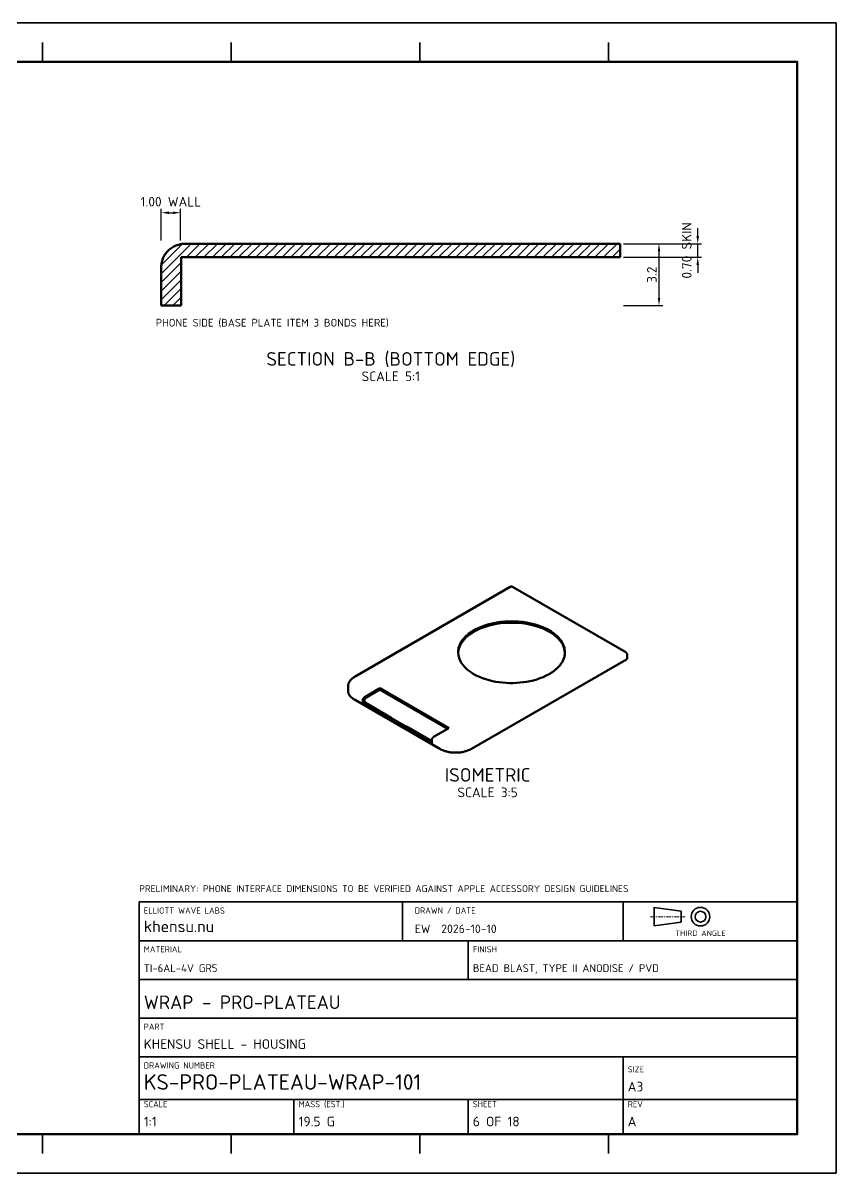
# Model space of a CAD drawing. Header units: millimetres. Extents: x 0 to 420, y 0 to 297.
# Drawn here: x 210 to 420, y 0 to 297 of the extents above; entities that cross this region are included whole.
import ezdxf
from ezdxf.enums import TextEntityAlignment as Align

# ---------------------------------------------------------------- set-up
doc = ezdxf.new("R2010")
doc.units = ezdxf.units.MM
doc.header["$LTSCALE"] = 0.4
doc.linetypes.add('CENTER', pattern=[5.08, 3.175, -0.635, 0.635, -0.635])
for name, color, linetype, lineweight in [('BORDER', 7, 'CONTINUOUS', 70), ('CENTER', 1, 'CENTER', 18), ('DIM', 4, 'CONTINUOUS', 18), ('HATCH', 8, 'CONTINUOUS', 13), ('OUTLINE', 7, 'CONTINUOUS', 50), ('SECTION', 7, 'CONTINUOUS', 50), ('TEXT', 7, 'CONTINUOUS', 25), ('TITLE', 7, 'CONTINUOUS', 35)]:
    doc.layers.add(name, color=color, linetype=linetype, lineweight=lineweight)
doc.styles.add('KHENSU', font='isocpeur.ttf')
doc.dimstyles.new('KHENSU', dxfattribs={"dimtxt": 2.5, "dimasz": 2, "dimexe": 1, "dimexo": 0.8, "dimgap": 0.6, "dimtad": 1, "dimdsep": 46, "dimtxsty": 'KHENSU', "dimcen": -1.5, "dimclrd": 4, "dimclre": 4, "dimclrt": 7, "dimazin": 3, "dimtfac": 1, "dimtmove": 2, "dimatfit": 3})

msp = doc.modelspace()

# ---------------------------------------------------------------- hatches: boundary and pattern name
at = {"layer": 'HATCH'}
h = msp.add_hatch(dxfattribs=at)
h.set_pattern_fill('ANSI31', color=8, scale=0.5)
h.paths.add_polyline_path([(364.286, 240), (364.286, 239.162), (364.286, 238.324), (364.286, 237.486), (364.286, 236.647), (363.595, 236.5), (362.757, 236.5), (361.919, 236.5), (361.08, 236.5), (360.242, 236.5), (359.404, 236.5), (358.566, 236.5), (357.728, 236.5), (356.89, 236.5), (356.052, 236.5), (355.214, 236.5), (354.375, 236.5), (353.537, 236.5), (352.699, 236.5), (351.861, 236.5), (351.023, 236.5), (350.185, 236.5), (349.347, 236.5), (348.509, 236.5), (347.67, 236.5), (346.832, 236.5), (345.994, 236.5), (345.156, 236.5), (344.318, 236.5), (343.48, 236.5), (342.642, 236.5), (341.803, 236.5), (340.965, 236.5), (340.127, 236.5), (339.289, 236.5), (338.451, 236.5), (337.613, 236.5), (336.775, 236.5), (335.937, 236.5), (335.098, 236.5), (334.26, 236.5), (333.422, 236.5), (332.584, 236.5), (331.746, 236.5), (330.908, 236.5), (330.07, 236.5), (329.232, 236.5), (328.393, 236.5), (327.555, 236.5), (326.717, 236.5), (325.879, 236.5), (325.041, 236.5), (324.203, 236.5), (323.365, 236.5), (322.526, 236.5), (321.688, 236.5), (320.85, 236.5), (320.012, 236.5), (319.174, 236.5), (318.336, 236.5), (317.498, 236.5), (316.66, 236.5), (315.821, 236.5), (314.983, 236.5), (314.145, 236.5), (313.307, 236.5), (312.469, 236.5), (311.631, 236.5), (310.793, 236.5), (309.955, 236.5), (309.116, 236.5), (308.278, 236.5), (307.44, 236.5), (306.602, 236.5), (305.764, 236.5), (304.926, 236.5), (304.088, 236.5), (303.249, 236.5), (302.411, 236.5), (301.573, 236.5), (300.735, 236.5), (299.897, 236.5), (299.059, 236.5), (298.221, 236.5), (297.383, 236.5), (296.544, 236.5), (295.706, 236.5), (294.868, 236.5), (294.03, 236.5), (293.192, 236.5), (292.354, 236.5), (291.516, 236.5), (290.678, 236.5), (289.839, 236.5), (289.001, 236.5), (288.163, 236.5), (287.325, 236.5), (286.487, 236.5), (285.649, 236.5), (284.811, 236.5), (283.972, 236.5), (283.134, 236.5), (282.296, 236.5), (281.458, 236.5), (280.62, 236.5), (279.782, 236.5), (278.944, 236.5), (278.106, 236.5), (277.267, 236.5), (276.429, 236.5), (275.591, 236.5), (274.753, 236.5), (273.915, 236.5), (273.077, 236.5), (272.239, 236.5), (271.401, 236.5), (270.562, 236.5), (269.724, 236.5), (268.886, 236.5), (268.048, 236.5), (267.21, 236.5), (266.372, 236.5), (265.534, 236.5), (264.695, 236.5), (263.857, 236.5), (263.019, 236.5), (262.181, 236.5), (261.343, 236.5), (260.505, 236.5), (259.667, 236.5), (258.829, 236.5), (257.99, 236.5), (257.152, 236.5), (256.314, 236.5), (255.476, 236.5), (254.638, 236.5), (253.8, 236.5), (252.962, 236.5), (252.124, 236.5), (251.285, 236.5), (250.887, 236.061), (250.887, 235.222), (250.887, 234.384), (250.887, 233.546), (250.887, 232.708), (250.887, 231.87), (250.887, 231.032), (250.887, 230.194), (250.887, 229.355), (250.887, 228.517), (250.887, 227.679), (250.887, 226.841), (250.887, 226.003), (250.887, 225.165), (250.887, 224.327), (250.375, 224), (249.537, 224), (248.699, 224), (247.861, 224), (247.023, 224), (246.185, 224), (245.714, 224.368), (245.714, 225.206), (245.714, 226.044), (245.714, 226.882), (245.714, 227.72), (245.714, 228.559), (245.714, 229.397), (245.714, 230.235), (245.714, 231.073), (245.714, 231.911), (245.714, 232.749), (245.714, 233.587), (245.73, 234.425), (245.851, 235.254), (246.089, 236.057), (246.439, 236.817), (246.893, 237.521), (247.44, 238.155), (248.069, 238.708), (248.767, 239.17), (249.521, 239.535), (250.317, 239.797), (251.14, 239.952), (251.976, 240), (252.814, 240), (253.652, 240), (254.49, 240), (255.329, 240), (256.167, 240), (257.005, 240), (257.843, 240), (258.681, 240), (259.519, 240), (260.357, 240), (261.195, 240), (262.034, 240), (262.872, 240), (263.71, 240), (264.548, 240), (265.386, 240), (266.224, 240), (267.062, 240), (267.901, 240), (268.739, 240), (269.577, 240), (270.415, 240), (271.253, 240), (272.091, 240), (272.929, 240), (273.767, 240), (274.606, 240), (275.444, 240), (276.282, 240), (277.12, 240), (277.958, 240), (278.796, 240), (279.634, 240), (280.472, 240), (281.311, 240), (282.149, 240), (282.987, 240), (283.825, 240), (284.663, 240), (285.501, 240), (286.339, 240), (287.178, 240), (288.016, 240), (288.854, 240), (289.692, 240), (290.53, 240), (291.368, 240), (292.206, 240), (293.044, 240), (293.883, 240), (294.721, 240), (295.559, 240), (296.397, 240), (297.235, 240), (298.073, 240), (298.911, 240), (299.749, 240), (300.588, 240), (301.426, 240), (302.264, 240), (303.102, 240), (303.94, 240), (304.778, 240), (305.616, 240), (306.455, 240), (307.293, 240), (308.131, 240), (308.969, 240), (309.807, 240), (310.645, 240), (311.483, 240), (312.321, 240), (313.16, 240), (313.998, 240), (314.836, 240), (315.674, 240), (316.512, 240), (317.35, 240), (318.188, 240), (319.026, 240), (319.865, 240), (320.703, 240), (321.541, 240), (322.379, 240), (323.217, 240), (324.055, 240), (324.893, 240), (325.732, 240), (326.57, 240), (327.408, 240), (328.246, 240), (329.084, 240), (329.922, 240), (330.76, 240), (331.598, 240), (332.437, 240), (333.275, 240), (334.113, 240), (334.951, 240), (335.789, 240), (336.627, 240), (337.465, 240), (338.303, 240), (339.142, 240), (339.98, 240), (340.818, 240), (341.656, 240), (342.494, 240), (343.332, 240), (344.17, 240), (345.009, 240), (345.847, 240), (346.685, 240), (347.523, 240), (348.361, 240), (349.199, 240), (350.037, 240), (350.875, 240), (351.714, 240), (352.552, 240), (353.39, 240), (354.228, 240), (355.066, 240), (355.904, 240), (356.742, 240), (357.58, 240), (358.419, 240), (359.257, 240), (360.095, 240), (360.933, 240), (361.771, 240), (362.609, 240), (363.447, 240), (364.286, 240)])

# ---------------------------------------------------------------- linework, layer by layer
at = {"layer": 'BORDER'}
msp.add_lwpolyline([(20, 10), (410, 10), (410, 287), (20, 287)], close=True, dxfattribs=at)
at = {"layer": 'CENTER'}
msp.add_line((372, 66.2), (381, 66.2), dxfattribs=at)
at = {"layer": 'OUTLINE'}
for p, q in [((295.797, 128.258), (335.805, 151.356)), ((336.44, 151.356), (365.67, 134.48)), ((366.039, 133.88), (366.039, 132.9)), ((325.813, 109.532), (365.864, 132.656)), ((293.961, 125.577), (293.961, 124.597)), ((298.172, 122.502), (302.203, 124.829)), ((298.257, 122.894), (302.203, 125.172)), ((302.203, 124.829), (302.203, 125.172)), ((302.203, 125.172), (320.022, 114.884)), ((302.203, 124.829), (319.725, 114.713)), ((295.648, 122.245), (317.667, 109.532)), ((297.748, 122.012), (297.748, 121.327)), ((298.172, 122.502), (298.172, 121.572)), ((298.172, 121.572), (297.748, 121.327)), ((297.748, 121.327), (304.706, 117.309)), ((298.172, 121.572), (305.13, 117.554)), ((305.13, 117.554), (304.706, 117.309)), ((304.706, 117.236), (305.13, 117.481)), ((304.706, 117.236), (304.706, 117.309)), ((308.609, 114.982), (304.706, 117.236)), ((305.13, 117.481), (305.13, 117.554)), ((308.97, 115.264), (305.13, 117.481)), ((308.609, 115.056), (309.033, 115.301)), ((308.609, 115.056), (315.567, 111.039)), ((308.609, 115.056), (308.609, 114.982)), ((309.033, 115.301), (315.567, 111.529)), ((320.022, 114.884), (316.076, 112.606)), ((315.567, 111.039), (315.567, 111.725))]:
    msp.add_line(p, q, dxfattribs=at)
for points in [[(335.804, 151.356), (335.823, 151.366), (335.842, 151.376), (335.862, 151.385), (335.881, 151.393), (335.902, 151.4), (335.922, 151.407), (335.943, 151.413), (335.963, 151.419), (335.984, 151.424), (336.005, 151.429), (336.026, 151.433), (336.048, 151.436), (336.069, 151.439), (336.09, 151.441), (336.112, 151.442), (336.133, 151.442), (336.155, 151.441), (336.176, 151.439), (336.198, 151.436), (336.219, 151.433), (336.24, 151.429), (336.261, 151.424), (336.282, 151.419), (336.303, 151.413), (336.323, 151.407), (336.344, 151.4), (336.364, 151.393), (336.384, 151.385), (336.403, 151.376), (336.422, 151.366), (336.441, 151.356)], [(322.386, 134.505), (322.521, 135.617), (322.905, 136.67), (323.49, 137.627), (324.223, 138.476), (325.063, 139.22), (325.98, 139.867), (326.953, 140.426), (327.968, 140.906), (329.015, 141.312), (330.085, 141.651), (331.173, 141.928), (332.275, 142.146), (333.386, 142.307), (334.503, 142.413), (335.625, 142.466), (336.748, 142.466), (337.869, 142.413), (338.987, 142.307), (340.098, 142.146), (341.199, 141.928), (342.288, 141.651), (343.358, 141.312), (344.404, 140.906), (345.419, 140.426), (346.393, 139.867), (347.31, 139.22), (348.15, 138.476), (348.883, 137.627), (349.467, 136.67), (349.851, 135.617), (349.986, 134.505)], [(322.389, 134.333), (322.562, 135.429), (322.973, 136.46), (323.573, 137.394), (324.313, 138.223), (325.154, 138.949), (326.069, 139.58), (327.037, 140.126), (328.045, 140.595), (329.083, 140.993), (330.144, 141.325), (331.222, 141.596), (332.313, 141.809), (333.413, 141.967), (334.52, 142.071), (335.63, 142.123), (336.742, 142.123), (337.853, 142.071), (338.959, 141.967), (340.06, 141.809), (341.151, 141.596), (342.229, 141.325), (343.29, 140.993), (344.328, 140.595), (345.336, 140.126), (346.304, 139.58), (347.218, 138.949), (348.059, 138.223), (348.8, 137.394), (349.4, 136.46), (349.811, 135.429), (349.983, 134.333)], [(345.944, 128.871), (345.161, 128.452), (344.353, 128.082), (343.526, 127.758), (342.683, 127.476), (341.828, 127.234), (340.963, 127.03), (340.091, 126.863), (339.212, 126.731), (338.329, 126.634), (337.442, 126.571), (336.554, 126.54), (335.666, 126.543), (334.778, 126.579), (333.892, 126.648), (333.009, 126.751), (332.132, 126.889), (331.26, 127.062), (330.397, 127.273), (329.544, 127.521), (328.704, 127.81), (327.88, 128.143), (327.075, 128.521), (326.297, 128.948), (325.549, 129.429), (324.843, 129.967), (324.189, 130.568), (323.602, 131.235), (323.104, 131.97), (322.718, 132.769), (322.471, 133.622), (322.386, 134.505)], [(349.986, 134.505), (349.98, 134.271), (349.962, 134.037), (349.933, 133.805), (349.892, 133.574), (349.839, 133.346), (349.776, 133.12), (349.703, 132.898), (349.619, 132.679), (349.526, 132.464), (349.424, 132.254), (349.313, 132.047), (349.195, 131.845), (349.068, 131.648), (348.935, 131.455), (348.795, 131.267), (348.65, 131.084), (348.498, 130.906), (348.341, 130.732), (348.179, 130.563), (348.012, 130.398), (347.841, 130.238), (347.666, 130.083), (347.487, 129.932), (347.304, 129.785), (347.118, 129.642), (346.929, 129.504), (346.737, 129.37), (346.543, 129.239), (346.346, 129.113), (346.146, 128.99), (345.944, 128.871)], [(365.668, 134.482), (365.688, 134.47), (365.708, 134.457), (365.728, 134.444), (365.747, 134.429), (365.765, 134.415), (365.783, 134.399), (365.801, 134.384), (365.818, 134.367), (365.835, 134.351), (365.851, 134.333), (365.867, 134.316), (365.882, 134.297), (365.897, 134.279), (365.911, 134.26), (365.924, 134.24), (365.937, 134.22), (365.949, 134.2), (365.961, 134.179), (365.972, 134.158), (365.982, 134.136), (365.991, 134.115), (366, 134.093), (366.007, 134.07), (366.014, 134.048), (366.02, 134.025), (366.026, 134.002), (366.03, 133.978), (366.034, 133.955), (366.037, 133.931), (366.038, 133.908), (366.039, 133.884)], [(365.864, 132.656), (365.872, 132.661), (365.881, 132.666), (365.89, 132.672), (365.898, 132.677), (365.906, 132.683), (365.915, 132.689), (365.923, 132.695), (365.931, 132.702), (365.938, 132.708), (365.946, 132.715), (365.953, 132.722), (365.961, 132.729), (365.968, 132.736), (365.975, 132.744), (365.981, 132.752), (365.987, 132.76), (365.994, 132.768), (365.999, 132.776), (366.005, 132.785), (366.01, 132.794), (366.015, 132.803), (366.019, 132.812), (366.023, 132.821), (366.027, 132.831), (366.03, 132.84), (366.033, 132.85), (366.035, 132.86), (366.037, 132.87), (366.038, 132.88), (366.039, 132.89), (366.039, 132.9)], [(293.961, 125.577), (293.963, 125.686), (293.971, 125.796), (293.983, 125.905), (294.001, 126.014), (294.023, 126.121), (294.05, 126.228), (294.082, 126.333), (294.118, 126.437), (294.158, 126.539), (294.202, 126.639), (294.251, 126.738), (294.303, 126.835), (294.359, 126.929), (294.418, 127.022), (294.481, 127.112), (294.547, 127.2), (294.615, 127.286), (294.686, 127.37), (294.76, 127.451), (294.836, 127.53), (294.915, 127.607), (294.995, 127.682), (295.078, 127.754), (295.163, 127.824), (295.249, 127.892), (295.337, 127.958), (295.426, 128.022), (295.517, 128.084), (295.609, 128.144), (295.702, 128.202), (295.797, 128.258)], [(295.648, 122.245), (295.564, 122.295), (295.48, 122.346), (295.398, 122.399), (295.317, 122.453), (295.237, 122.509), (295.158, 122.567), (295.08, 122.627), (295.004, 122.688), (294.929, 122.751), (294.856, 122.816), (294.785, 122.883), (294.715, 122.951), (294.648, 123.022), (294.582, 123.094), (294.519, 123.169), (294.458, 123.245), (294.399, 123.324), (294.344, 123.404), (294.291, 123.487), (294.242, 123.571), (294.195, 123.657), (294.153, 123.745), (294.114, 123.835), (294.079, 123.926), (294.048, 124.019), (294.022, 124.113), (294, 124.208), (293.983, 124.305), (293.971, 124.402), (293.963, 124.499), (293.961, 124.597)], [(297.748, 122.012), (297.749, 122.047), (297.751, 122.081), (297.755, 122.115), (297.76, 122.148), (297.767, 122.182), (297.774, 122.215), (297.783, 122.248), (297.793, 122.281), (297.804, 122.313), (297.816, 122.345), (297.829, 122.377), (297.842, 122.408), (297.857, 122.439), (297.872, 122.469), (297.889, 122.499), (297.906, 122.529), (297.924, 122.558), (297.942, 122.587), (297.962, 122.615), (297.982, 122.642), (298.003, 122.669), (298.025, 122.695), (298.047, 122.721), (298.071, 122.746), (298.095, 122.77), (298.12, 122.793), (298.146, 122.816), (298.172, 122.837), (298.2, 122.857), (298.228, 122.877), (298.257, 122.894)], [(315.567, 111.725), (315.568, 111.759), (315.57, 111.793), (315.574, 111.827), (315.579, 111.86), (315.586, 111.894), (315.594, 111.927), (315.602, 111.96), (315.612, 111.993), (315.623, 112.025), (315.635, 112.057), (315.648, 112.089), (315.661, 112.12), (315.676, 112.151), (315.691, 112.182), (315.708, 112.212), (315.725, 112.241), (315.743, 112.27), (315.761, 112.299), (315.781, 112.327), (315.801, 112.354), (315.822, 112.381), (315.844, 112.408), (315.866, 112.433), (315.89, 112.458), (315.914, 112.482), (315.939, 112.505), (315.965, 112.528), (315.991, 112.549), (316.019, 112.57), (316.047, 112.589), (316.076, 112.606)], [(317.667, 109.532), (317.907, 109.402), (318.152, 109.282), (318.403, 109.173), (318.658, 109.075), (318.916, 108.986), (319.177, 108.906), (319.441, 108.835), (319.707, 108.772), (319.974, 108.718), (320.244, 108.673), (320.514, 108.635), (320.786, 108.604), (321.058, 108.582), (321.33, 108.567), (321.603, 108.559), (321.877, 108.559), (322.15, 108.567), (322.422, 108.582), (322.695, 108.604), (322.966, 108.635), (323.236, 108.673), (323.506, 108.718), (323.773, 108.772), (324.039, 108.835), (324.303, 108.906), (324.564, 108.986), (324.822, 109.075), (325.077, 109.173), (325.328, 109.282), (325.573, 109.402), (325.813, 109.532)]]:
    msp.add_lwpolyline(points, dxfattribs=at)
at = {"layer": 'SECTION'}
for p, q in [((251.926, 240), (364.286, 240)), ((364.286, 240), (364.286, 236.5)), ((364.286, 236.5), (250.887, 236.5)), ((250.887, 236.5), (250.887, 224)), ((245.714, 224), (245.714, 234)), ((250.887, 224), (245.714, 224))]:
    msp.add_line(p, q, dxfattribs=at)
msp.add_lwpolyline([(245.714, 234), (245.723, 234.309), (245.747, 234.618), (245.788, 234.925), (245.846, 235.229), (245.919, 235.53), (246.008, 235.826), (246.112, 236.117), (246.232, 236.403), (246.367, 236.681), (246.516, 236.953), (246.678, 237.216), (246.855, 237.47), (247.044, 237.715), (247.245, 237.95), (247.459, 238.174), (247.683, 238.388), (247.918, 238.589), (248.163, 238.778), (248.417, 238.955), (248.679, 239.119), (248.949, 239.27), (249.227, 239.407), (249.511, 239.531), (249.8, 239.64), (250.095, 239.735), (250.393, 239.816), (250.696, 239.882), (251.001, 239.934), (251.308, 239.97), (251.617, 239.993), (251.926, 240)], dxfattribs=at)
at = {"layer": 'TITLE'}
for p, q in [((215, 287), (215, 292)), ((263.75, 287), (263.75, 292)), ((312.5, 287), (312.5, 292)), ((361.25, 287), (361.25, 292)), ((308, 60), (308, 70)), ((365, 60), (365, 70)), ((240, 60), (410, 60)), ((325, 50), (325, 60)), ((240, 50), (410, 50)), ((240, 40), (410, 40)), ((240, 30), (410, 30)), ((365, 10), (365, 30)), ((240, 19), (410, 19)), ((280, 10), (280, 19)), ((325, 10), (325, 19)), ((215, 10), (215, 5)), ((263.75, 10), (263.75, 5)), ((312.5, 10), (312.5, 5)), ((361.25, 10), (361.25, 5))]:
    msp.add_line(p, q, dxfattribs=at)
for points in [[(0, 0), (420, 0), (420, 297), (0, 297)], [(240, 10), (410, 10), (410, 70), (240, 70)], [(373, 63.8), (380, 64.8), (380, 67.6), (373, 68.6)]]:
    msp.add_lwpolyline(points, close=True, dxfattribs=at)
for radius in [2.4, 1.4]:
    msp.add_circle((385, 66.2), radius, dxfattribs=at)

# ---------------------------------------------------------------- texts
at = {"layer": 'TEXT', "style": 'KHENSU'}
for s, height, p in [('PHONE SIDE (BASE PLATE ITEM 3 BONDS HERE)', 2, (244.286, 218)), ('khensu.nu', 3, (241.2, 61.3)), ('EW  2026-10-10', 2.2, (311.2, 61.3)), ('TI-6AL-4V GR5', 2, (241.2, 51.3)), ('BEAD BLAST, TYPE II ANODISE / PVD', 2, (326.2, 51.3)), ('WRAP - PRO-PLATEAU', 3.5, (241.2, 41.3)), ('KHENSU SHELL - HOUSING', 2.5, (241.2, 31.3)), ('KS-PRO-PLATEAU-WRAP-101', 4, (241.2, 20.3)), ('A3', 2.5, (366.2, 20.3)), ('1:1', 2.5, (241.2, 11.3)), ('19.5 G', 2.5, (281.2, 11.3)), ('6 OF 18', 2.5, (326.2, 11.3)), ('A', 2.5, (366.2, 11.3))]:
    msp.add_text(s, height=height, dxfattribs=at).set_placement(p, align=Align.BOTTOM_LEFT)
for s, height, p in [('SECTION B-B (BOTTOM EDGE)', 3.5, (305, 212)), ('SCALE 5:1', 2.5, (305, 207)), ('ISOMETRIC', 3.5, (330, 104.558)), ('SCALE 3:5', 2.5, (330, 99.558))]:
    msp.add_text(s, height=height, dxfattribs=at).set_placement(p, align=Align.TOP_CENTER)
at = {"layer": 'TITLE', "style": 'KHENSU'}
for s, height, p in [('PRELIMINARY: PHONE INTERFACE DIMENSIONS TO BE VERIFIED AGAINST APPLE ACCESSORY DESIGN GUIDELINES', 1.8, (240, 72)), ('ELLIOTT WAVE LABS', 1.6, (241.2, 66.5)), ('DRAWN / DATE', 1.6, (311.2, 66.5)), ('MATERIAL', 1.6, (241.2, 56.5)), ('FINISH', 1.6, (326.2, 56.5)), ('PART', 1.6, (241.2, 36.5)), ('DRAWING NUMBER', 1.6, (241.2, 26.5)), ('SIZE', 1.6, (366.2, 25.5)), ('SCALE', 1.6, (241.2, 16.5)), ('MASS (EST.)', 1.6, (281.2, 16.5)), ('SHEET', 1.6, (326.2, 16.5)), ('REV', 1.6, (366.2, 16.5))]:
    msp.add_text(s, height=height, dxfattribs=at).set_placement(p, align=Align.BOTTOM_LEFT)
msp.add_text('THIRD ANGLE', height=1.4, dxfattribs=at).set_placement((385, 60.8), align=Align.BOTTOM_CENTER)

# ---------------------------------------------------------------- dimensions: what is measured, and where the dimension line sits
at = {"layer": 'DIM'}
msp.add_linear_dim(base=(245.714, 248), p1=(245.714, 240), p2=(250.714, 240), text='1.00 WALL', dimstyle='KHENSU', override={"dimlfac": 0.2}, dxfattribs=at).render()
msp.add_linear_dim(base=(384.286, 236.5), p1=(364.286, 236.5), p2=(364.286, 240), angle=90, text='0.70 SKIN', dimstyle='KHENSU', override={"dimlfac": 0.2}, dxfattribs=at).render()
msp.add_linear_dim(base=(374.286, 224), p1=(364.286, 224), p2=(364.286, 240), angle=90, dimstyle='KHENSU', override={"dimlfac": 0.2}, dxfattribs=at).render()

doc.saveas('drawing.dxf')
